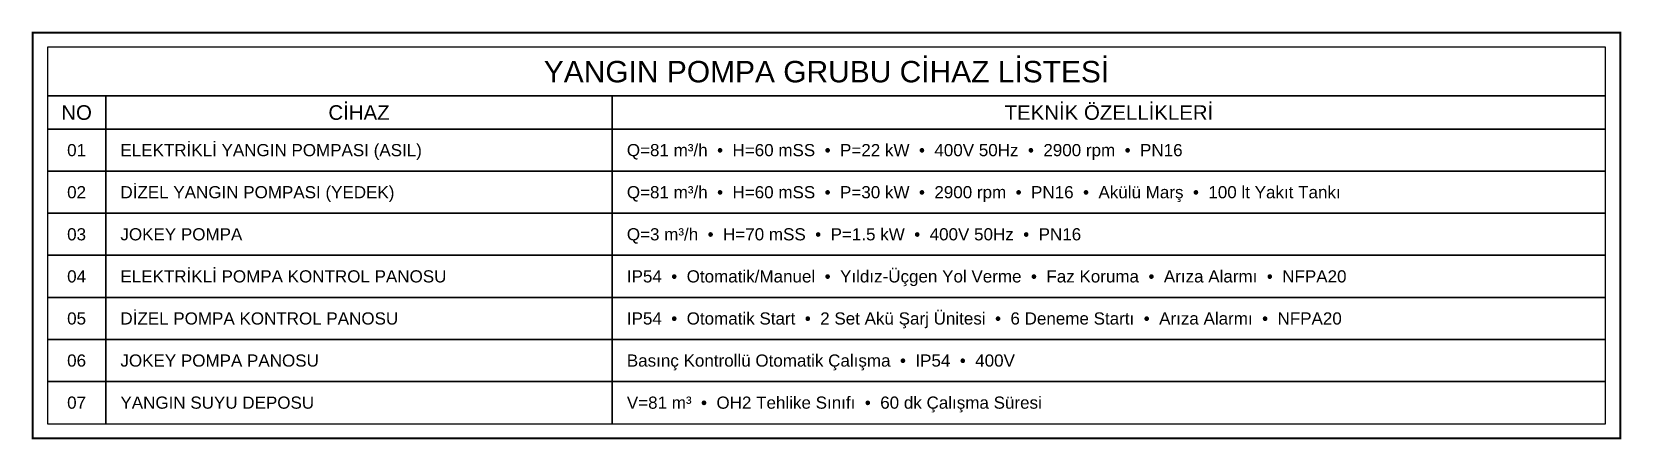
# Model space of a CAD drawing. Header units: centimetres. Extents: x -16 to 1616, y -403 to 16.
import ezdxf
from ezdxf.enums import TextEntityAlignment as Align

# ---------------------------------------------------------------- set-up
doc = ezdxf.new("R2010")
doc.units = ezdxf.units.CM
for name, color, linetype in [('ROTAS-HESAP-BASLIK', 2, 'Continuous'), ('ROTAS-HESAP-CERCEVE', 4, 'Continuous'), ('ROTAS-HESAP-CIZGI', 1, 'Continuous'), ('ROTAS-HESAP-YAZI', 7, 'Continuous')]:
    doc.layers.add(name, color=color, linetype=linetype)
doc.styles.add('ROTAS-ARIAL', font='arial.ttf')

msp = doc.modelspace()

# ---------------------------------------------------------------- linework, layer by layer
at = {"layer": 'ROTAS-HESAP-CERCEVE', "const_width": 2}
msp.add_lwpolyline([(-15, -401.75), (1615, -401.75), (1615, 15), (-15, 15)], close=True, dxfattribs=at)
at = {"layer": 'ROTAS-HESAP-CIZGI'}
for points in [[(0, -50), (1600, -50), (1600, 0), (0, 0)], [(0, -84), (60, -84), (60, -50), (0, -50)], [(60, -84), (580, -84), (580, -50), (60, -50)], [(580, -84), (1600, -84), (1600, -50), (580, -50)], [(0, -127.25), (60, -127.25), (60, -84), (0, -84)], [(60, -127.25), (580, -127.25), (580, -84), (60, -84)], [(580, -127.25), (1600, -127.25), (1600, -84), (580, -84)], [(0, -170.5), (60, -170.5), (60, -127.25), (0, -127.25)], [(60, -170.5), (580, -170.5), (580, -127.25), (60, -127.25)], [(580, -170.5), (1600, -170.5), (1600, -127.25), (580, -127.25)], [(0, -213.75), (60, -213.75), (60, -170.5), (0, -170.5)], [(60, -213.75), (580, -213.75), (580, -170.5), (60, -170.5)], [(580, -213.75), (1600, -213.75), (1600, -170.5), (580, -170.5)], [(0, -257), (60, -257), (60, -213.75), (0, -213.75)], [(60, -257), (580, -257), (580, -213.75), (60, -213.75)], [(580, -257), (1600, -257), (1600, -213.75), (580, -213.75)], [(0, -300.25), (60, -300.25), (60, -257), (0, -257)], [(60, -300.25), (580, -300.25), (580, -257), (60, -257)], [(580, -300.25), (1600, -300.25), (1600, -257), (580, -257)], [(0, -343.5), (60, -343.5), (60, -300.25), (0, -300.25)], [(60, -343.5), (580, -343.5), (580, -300.25), (60, -300.25)], [(580, -343.5), (1600, -343.5), (1600, -300.25), (580, -300.25)], [(0, -386.75), (60, -386.75), (60, -343.5), (0, -343.5)], [(60, -386.75), (580, -386.75), (580, -343.5), (60, -343.5)], [(580, -386.75), (1600, -386.75), (1600, -343.5), (580, -343.5)]]:
    msp.add_lwpolyline(points, close=True, dxfattribs=at)

# ---------------------------------------------------------------- texts
at = {"layer": 'ROTAS-HESAP-BASLIK', "style": 'ROTAS-ARIAL'}
for s, height, p in [('YANGIN POMPA GRUBU CİHAZ LİSTESİ', 22, (800, -25)), ('NO', 15, (30, -67)), ('CİHAZ', 15, (320, -67)), ('TEKNİK ÖZELLİKLERİ', 15, (1090, -67))]:
    msp.add_text(s, height=height, dxfattribs=at).set_placement(p, align=Align.MIDDLE_CENTER)
at = {"layer": 'ROTAS-HESAP-YAZI', "style": 'ROTAS-ARIAL'}
for s, p in [('ELEKTRİKLİ YANGIN POMPASI (ASIL)', (75, -105.625)), ('Q=81 m³/h  •  H=60 mSS  •  P=22 kW  •  400V 50Hz  •  2900 rpm  •  PN16', (595, -105.625)), ('DİZEL YANGIN POMPASI (YEDEK)', (75, -148.875)), ('Q=81 m³/h  •  H=60 mSS  •  P=30 kW  •  2900 rpm  •  PN16  •  Akülü Marş  •  100 lt Yakıt Tankı', (595, -148.875)), ('JOKEY POMPA', (75, -192.125)), ('Q=3 m³/h  •  H=70 mSS  •  P=1.5 kW  •  400V 50Hz  •  PN16', (595, -192.125)), ('ELEKTRİKLİ POMPA KONTROL PANOSU', (75, -235.375)), ('IP54  •  Otomatik/Manuel  •  Yıldız-Üçgen Yol Verme  •  Faz Koruma  •  Arıza Alarmı  •  NFPA20', (595, -235.375)), ('DİZEL POMPA KONTROL PANOSU', (75, -278.625)), ('IP54  •  Otomatik Start  •  2 Set Akü Şarj Ünitesi  •  6 Deneme Startı  •  Arıza Alarmı  •  NFPA20', (595, -278.625)), ('JOKEY POMPA PANOSU', (75, -321.875)), ('Basınç Kontrollü Otomatik Çalışma  •  IP54  •  400V', (595, -321.875)), ('YANGIN SUYU DEPOSU', (75, -365.125)), ('V=81 m³  •  OH2 Tehlike Sınıfı  •  60 dk Çalışma Süresi', (595, -365.125))]:
    msp.add_text(s, height=12.5, dxfattribs=at).set_placement(p, align=Align.MIDDLE_LEFT)
for s, p in [('01', (30, -105.625)), ('02', (30, -148.875)), ('03', (30, -192.125)), ('04', (30, -235.375)), ('05', (30, -278.625)), ('06', (30, -321.875)), ('07', (30, -365.125))]:
    msp.add_text(s, height=12.5, dxfattribs=at).set_placement(p, align=Align.MIDDLE_CENTER)

doc.saveas('drawing.dxf')
